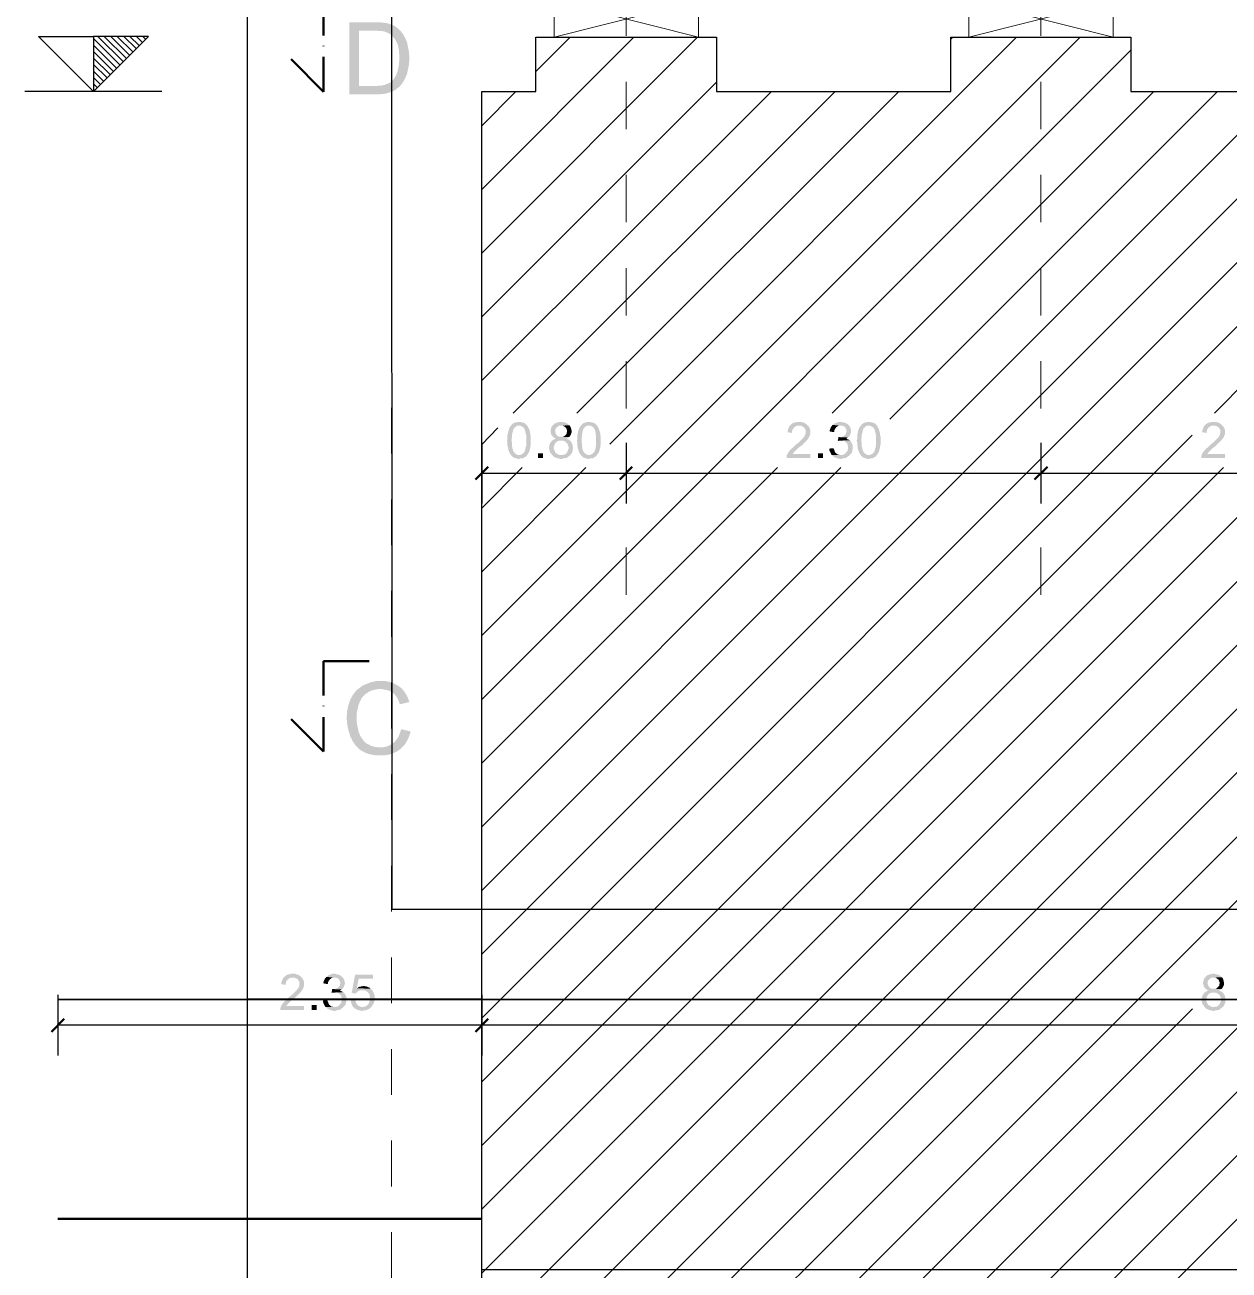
# Model space of a CAD drawing. Header units: millimetres. Extents: x -35.3 to 0.3, y 0.4 to 20.6.
# Drawn here: x -26.169 to -23.54, y 14.301 to 17.019 of the extents above; entities that cross this region are included whole.
import ezdxf

# ---------------------------------------------------------------- set-up
doc = ezdxf.new("R2010")
doc.units = ezdxf.units.MM
doc.linetypes.add('PDF_IMPORT', pattern=[1, 0.8, -0.2])
for name, color, linetype in [('Layer1', 3, 'Continuous'), ('PDF _Geometria', 7, 'Continuous'), ('PDF _Riempimenti solidi', 7, 'Continuous')]:
    doc.layers.add(name, color=color, linetype=linetype)

msp = doc.modelspace()

# ---------------------------------------------------------------- hatches: boundary and pattern name
at = {"layer": 'PDF _Riempimenti solidi', "transparency": 33554559}
for points in [[(-25.406, 17.0252), (-25.4602, 17.0252), (-25.4602, 16.8677), (-25.3943, 16.8677), (-25.3902, 16.8685), (-25.386, 16.8685), (-25.3818, 16.8693), (-25.3777, 16.8702), (-25.3743, 16.871), (-25.3702, 16.8727), (-25.366, 16.8743), (-25.3627, 16.876), (-25.3585, 16.8785), (-25.3568, 16.8802), (-25.3535, 16.8827), (-25.3502, 16.8852), (-25.4393, 16.886), (-25.4393, 17.0068), (-25.406, 17.0068), (-25.351, 17.0085), (-25.3543, 17.0118), (-25.3577, 17.0143), (-25.361, 17.0168), (-25.3735, 17.0218), (-25.3777, 17.0227), (-25.3785, 17.0235), (-25.3818, 17.0235), (-25.386, 17.0243), (-25.3902, 17.0243), (-25.3952, 17.0252), (-25.4002, 17.0252)], [(-25.351, 17.0085), (-25.406, 17.0068), (-25.3993, 17.0068), (-25.3943, 17.006), (-25.3893, 17.006), (-25.3852, 17.0052), (-25.3818, 17.0043), (-25.3793, 17.0035), (-25.3785, 17.0027), (-25.3743, 17.001), (-25.371, 16.9993), (-25.3652, 16.9935), (-25.3618, 16.9893), (-25.3593, 16.986), (-25.3593, 16.9852), (-25.3577, 16.9827), (-25.356, 16.9793), (-25.3543, 16.9752), (-25.3535, 16.9718), (-25.3527, 16.9668), (-25.3518, 16.9627), (-25.3518, 16.9577), (-25.351, 16.9527), (-25.351, 16.9427), (-25.3518, 16.9377), (-25.3518, 16.9335), (-25.3527, 16.9293), (-25.3535, 16.9252), (-25.3543, 16.921), (-25.3552, 16.9177), (-25.356, 16.916), (-25.3577, 16.911), (-25.3593, 16.9077), (-25.3618, 16.9035), (-25.3643, 16.9002), (-25.3668, 16.8977), (-25.3693, 16.8952), (-25.3727, 16.8927), (-25.3768, 16.891), (-25.381, 16.8893), (-25.3827, 16.8885), (-25.3868, 16.8877), (-25.391, 16.8868), (-25.3952, 16.8868), (-25.4002, 16.886), (-25.4393, 16.886), (-25.3502, 16.8852), (-25.3477, 16.8885), (-25.3443, 16.8927), (-25.3427, 16.8952), (-25.341, 16.8985), (-25.3385, 16.9027), (-25.3368, 16.9068), (-25.3352, 16.911), (-25.3335, 16.9152), (-25.3335, 16.9168), (-25.3327, 16.921), (-25.3318, 16.9243), (-25.331, 16.9285), (-25.3302, 16.9335), (-25.3302, 16.9377), (-25.3293, 16.9427), (-25.3293, 16.951), (-25.3302, 16.9552), (-25.3302, 16.9602), (-25.331, 16.9643), (-25.3318, 16.9685), (-25.3327, 16.9727), (-25.3335, 16.9768), (-25.3343, 16.981), (-25.336, 16.9852), (-25.3368, 16.9868), (-25.3385, 16.991), (-25.341, 16.9952), (-25.3427, 16.9985), (-25.346, 17.0027), (-25.3485, 17.006)], [(-25.0902, 16.1527), (-25.0927, 16.1527), (-25.0943, 16.1518), (-25.0968, 16.1518), (-25.0985, 16.151), (-25.101, 16.1502), (-25.1027, 16.1493), (-25.106, 16.146), (-25.1077, 16.1443), (-25.0868, 16.1443), (-25.0835, 16.1427), (-25.0818, 16.1418), (-25.0785, 16.1385), (-25.0785, 16.1377), (-25.0777, 16.1368), (-25.0768, 16.1352), (-25.0768, 16.1335), (-25.076, 16.1318), (-25.076, 16.1302), (-25.0752, 16.1285), (-25.0752, 16.126), (-25.0743, 16.1235), (-25.0743, 16.1002), (-25.0752, 16.0985), (-25.0752, 16.096), (-25.076, 16.0943), (-25.076, 16.0918), (-25.0768, 16.0902), (-25.0777, 16.0893), (-25.0777, 16.0877), (-25.0785, 16.0868), (-25.0793, 16.086), (-25.081, 16.0843), (-25.0827, 16.0827), (-25.0843, 16.0818), (-25.086, 16.081), (-25.0877, 16.0802), (-25.0902, 16.0802), (-25.1068, 16.0793), (-25.1052, 16.0777), (-25.1043, 16.0768), (-25.1027, 16.0752), (-25.1002, 16.0743), (-25.0968, 16.0727), (-25.0943, 16.0727), (-25.0927, 16.0718), (-25.0893, 16.0718), (-25.0877, 16.0727), (-25.0827, 16.0727), (-25.081, 16.0735), (-25.0793, 16.0743), (-25.0768, 16.076), (-25.076, 16.0768), (-25.0752, 16.0768), (-25.0735, 16.0785), (-25.0727, 16.0802), (-25.071, 16.0818), (-25.0702, 16.0835), (-25.0685, 16.086), (-25.0677, 16.0877), (-25.0668, 16.0902), (-25.0668, 16.0918), (-25.066, 16.0943), (-25.0652, 16.096), (-25.0652, 16.1002), (-25.0643, 16.1027), (-25.0643, 16.121), (-25.0652, 16.1235), (-25.0652, 16.1277), (-25.066, 16.1293), (-25.066, 16.131), (-25.0668, 16.1327), (-25.0677, 16.1352), (-25.0677, 16.1368), (-25.0693, 16.1393), (-25.0702, 16.141), (-25.071, 16.1427), (-25.0718, 16.1443), (-25.0752, 16.1477), (-25.0768, 16.1493), (-25.0785, 16.1502), (-25.0793, 16.1502), (-25.081, 16.151), (-25.0835, 16.1518), (-25.0852, 16.1518), (-25.0877, 16.1527)], [(-24.9985, 16.1527), (-25.001, 16.1527), (-25.0035, 16.1518), (-25.006, 16.1518), (-25.0077, 16.151), (-25.0093, 16.1502), (-25.0118, 16.1493), (-25.0135, 16.1477), (-25.0143, 16.1468), (-25.0152, 16.146), (-25.0168, 16.1443), (-25.0185, 16.1427), (-25.0193, 16.141), (-25.0202, 16.1385), (-25.0202, 16.1368), (-25.021, 16.1343), (-25.021, 16.1302), (-25.0202, 16.1285), (-25.0202, 16.126), (-25.0193, 16.1243), (-25.0177, 16.1227), (-25.0168, 16.121), (-25.0152, 16.1193), (-25.0135, 16.1185), (-25.011, 16.1168), (-25.0093, 16.116), (-25.0118, 16.1152), (-25.0135, 16.1143), (-25.016, 16.1135), (-25.0177, 16.1118), (-25.0185, 16.111), (-25.0202, 16.1093), (-25.0202, 16.1085), (-25.0218, 16.1068), (-25.0227, 16.1052), (-25.0235, 16.1027), (-25.0235, 16.101), (-25.0243, 16.0985), (-25.0243, 16.0943), (-25.0235, 16.0918), (-25.0235, 16.0902), (-25.0227, 16.0877), (-25.0218, 16.086), (-25.021, 16.0843), (-25.0193, 16.0827), (-25.0185, 16.081), (-25.0168, 16.0793), (-24.9977, 16.0802), (-25.0002, 16.0802), (-25.0027, 16.081), (-25.0043, 16.081), (-25.006, 16.0827), (-25.0093, 16.0843), (-25.011, 16.086), (-25.0118, 16.0885), (-25.0127, 16.0902), (-25.0135, 16.0918), (-25.0143, 16.0943), (-25.0143, 16.0977), (-25.0135, 16.1002), (-25.0127, 16.1018), (-25.0118, 16.1043), (-25.011, 16.106), (-25.0093, 16.1077), (-25.0085, 16.1085), (-25.0068, 16.1102), (-25.0043, 16.111), (-25.0027, 16.1118), (-24.9793, 16.1118), (-24.981, 16.1135), (-24.9827, 16.1143), (-24.9852, 16.1152), (-24.9868, 16.116), (-24.9843, 16.1168), (-24.9827, 16.1185), (-24.981, 16.1193), (-24.9977, 16.1202), (-25.0018, 16.1202), (-25.0043, 16.121), (-25.006, 16.1218), (-25.0077, 16.1235), (-25.0085, 16.1243), (-25.0093, 16.126), (-25.0102, 16.1285), (-25.011, 16.1302), (-25.011, 16.136), (-25.0102, 16.1377), (-25.0085, 16.1393), (-25.0077, 16.141), (-25.006, 16.1418), (-25.0043, 16.1435), (-25.0027, 16.1443), (-24.9985, 16.1443), (-24.9802, 16.1452), (-24.9818, 16.1468), (-24.9827, 16.1468), (-24.9835, 16.1485), (-24.986, 16.1493), (-24.9893, 16.151), (-24.991, 16.1518), (-24.9935, 16.1518), (-24.996, 16.1527)], [(-24.9377, 16.1527), (-24.9402, 16.1527), (-24.9418, 16.1518), (-24.9443, 16.1518), (-24.946, 16.151), (-24.9485, 16.1502), (-24.9502, 16.1493), (-24.9535, 16.146), (-24.9552, 16.1443), (-24.9343, 16.1443), (-24.931, 16.1427), (-24.9293, 16.1418), (-24.926, 16.1385), (-24.926, 16.1377), (-24.9252, 16.1368), (-24.9243, 16.1352), (-24.9243, 16.1335), (-24.9235, 16.1318), (-24.9235, 16.1302), (-24.9227, 16.1285), (-24.9227, 16.126), (-24.9218, 16.1235), (-24.9218, 16.1002), (-24.9227, 16.0985), (-24.9227, 16.096), (-24.9235, 16.0943), (-24.9235, 16.0918), (-24.9243, 16.0902), (-24.9252, 16.0893), (-24.9252, 16.0877), (-24.926, 16.0868), (-24.9268, 16.086), (-24.9285, 16.0843), (-24.9302, 16.0827), (-24.9318, 16.0818), (-24.9335, 16.081), (-24.9352, 16.0802), (-24.9377, 16.0802), (-24.9543, 16.0793), (-24.9527, 16.0777), (-24.9518, 16.0768), (-24.9502, 16.0752), (-24.9477, 16.0743), (-24.946, 16.0735), (-24.9443, 16.0727), (-24.9418, 16.0727), (-24.9402, 16.0718), (-24.9368, 16.0718), (-24.9352, 16.0727), (-24.9302, 16.0727), (-24.9285, 16.0735), (-24.9268, 16.0743), (-24.9243, 16.076), (-24.9235, 16.0768), (-24.9227, 16.0768), (-24.921, 16.0785), (-24.9202, 16.0802), (-24.9185, 16.0818), (-24.9177, 16.0835), (-24.916, 16.086), (-24.9152, 16.0877), (-24.9143, 16.0902), (-24.9143, 16.0918), (-24.9135, 16.0943), (-24.9127, 16.096), (-24.9127, 16.1002), (-24.9118, 16.1027), (-24.9118, 16.121), (-24.9127, 16.1235), (-24.9127, 16.1277), (-24.9135, 16.1293), (-24.9135, 16.131), (-24.9143, 16.1327), (-24.9152, 16.1352), (-24.9152, 16.1368), (-24.9168, 16.1393), (-24.9177, 16.141), (-24.9185, 16.1427), (-24.9193, 16.1443), (-24.921, 16.146), (-24.9227, 16.1477), (-24.9243, 16.1493), (-24.926, 16.1502), (-24.9268, 16.1502), (-24.9285, 16.151), (-24.931, 16.1518), (-24.9327, 16.1518), (-24.9352, 16.1527)], [(-24.4785, 16.1527), (-24.4835, 16.1527), (-24.4852, 16.1518), (-24.4877, 16.1518), (-24.4893, 16.151), (-24.4918, 16.1502), (-24.4935, 16.1493), (-24.4952, 16.1477), (-24.4968, 16.1468), (-24.4977, 16.1452), (-24.4993, 16.1443), (-24.501, 16.141), (-24.5018, 16.1385), (-24.5027, 16.1368), (-24.5035, 16.1343), (-24.5035, 16.1318), (-24.5043, 16.1302), (-24.4943, 16.1285), (-24.4943, 16.131), (-24.4935, 16.1335), (-24.4935, 16.1352), (-24.4927, 16.1368), (-24.491, 16.1385), (-24.4902, 16.1402), (-24.4885, 16.141), (-24.4868, 16.1427), (-24.4852, 16.1435), (-24.4835, 16.1443), (-24.4593, 16.1443), (-24.461, 16.146), (-24.4627, 16.1477), (-24.4643, 16.1485), (-24.466, 16.1502), (-24.4677, 16.151), (-24.4693, 16.151), (-24.4718, 16.1518), (-24.4735, 16.1527), (-24.476, 16.1527)], [(-24.3885, 16.1527), (-24.3927, 16.1527), (-24.3943, 16.1518), (-24.3968, 16.151), (-24.3985, 16.1502), (-24.401, 16.1493), (-24.4027, 16.1485), (-24.4043, 16.1468), (-24.406, 16.146), (-24.3885, 16.1443), (-24.3843, 16.1443), (-24.3827, 16.1435), (-24.3802, 16.1427), (-24.3785, 16.141), (-24.3777, 16.1402), (-24.3768, 16.1385), (-24.376, 16.1368), (-24.3752, 16.1343), (-24.3752, 16.131), (-24.376, 16.1293), (-24.376, 16.1268), (-24.3777, 16.1252), (-24.3785, 16.1235), (-24.3802, 16.1227), (-24.381, 16.1218), (-24.3827, 16.121), (-24.3852, 16.1202), (-24.3868, 16.1193), (-24.391, 16.1193), (-24.3727, 16.1185), (-24.371, 16.1193), (-24.3693, 16.121), (-24.3685, 16.1227), (-24.3677, 16.1235), (-24.3668, 16.126), (-24.366, 16.1277), (-24.3652, 16.1302), (-24.3652, 16.1343), (-24.366, 16.136), (-24.366, 16.1385), (-24.3668, 16.1402), (-24.3685, 16.1427), (-24.3693, 16.1443), (-24.371, 16.146), (-24.3727, 16.1477), (-24.3743, 16.1485), (-24.3768, 16.1502), (-24.3777, 16.1502), (-24.3802, 16.151), (-24.3818, 16.1518), (-24.3843, 16.1518), (-24.386, 16.1527)], [(-24.3268, 16.1527), (-24.3293, 16.1527), (-24.331, 16.1518), (-24.3335, 16.1518), (-24.3352, 16.151), (-24.3377, 16.1502), (-24.3393, 16.1493), (-24.341, 16.1477), (-24.3427, 16.146), (-24.3443, 16.1443), (-24.3235, 16.1443), (-24.3185, 16.1418), (-24.3168, 16.1402), (-24.3152, 16.1385), (-24.3152, 16.1377), (-24.3143, 16.1368), (-24.3135, 16.1352), (-24.3135, 16.1335), (-24.3127, 16.1318), (-24.3127, 16.1302), (-24.3118, 16.1285), (-24.3118, 16.126), (-24.311, 16.1235), (-24.311, 16.1002), (-24.3118, 16.0985), (-24.3118, 16.096), (-24.3127, 16.0943), (-24.3127, 16.0918), (-24.3135, 16.0902), (-24.3143, 16.0893), (-24.3143, 16.0877), (-24.3152, 16.0868), (-24.316, 16.086), (-24.3177, 16.0843), (-24.3193, 16.0827), (-24.3227, 16.081), (-24.3243, 16.0802), (-24.3268, 16.0802), (-24.3435, 16.0793), (-24.3418, 16.0777), (-24.341, 16.0768), (-24.3393, 16.0752), (-24.3368, 16.0743), (-24.3352, 16.0735), (-24.3335, 16.0727), (-24.331, 16.0727), (-24.3293, 16.0718), (-24.326, 16.0718), (-24.3243, 16.0727), (-24.3193, 16.0727), (-24.3177, 16.0735), (-24.316, 16.0743), (-24.3135, 16.076), (-24.3127, 16.0768), (-24.3118, 16.0768), (-24.3102, 16.0785), (-24.3093, 16.0802), (-24.3077, 16.0818), (-24.3068, 16.0835), (-24.3052, 16.086), (-24.3043, 16.0877), (-24.3035, 16.0902), (-24.3035, 16.0918), (-24.3027, 16.0943), (-24.3018, 16.096), (-24.3018, 16.1002), (-24.301, 16.1027), (-24.301, 16.121), (-24.3018, 16.1235), (-24.3018, 16.1277), (-24.3027, 16.1293), (-24.3027, 16.131), (-24.3035, 16.1327), (-24.3043, 16.1352), (-24.3043, 16.1368), (-24.306, 16.1393), (-24.3068, 16.141), (-24.3077, 16.1427), (-24.3085, 16.1443), (-24.3102, 16.146), (-24.3118, 16.1477), (-24.3135, 16.1493), (-24.3152, 16.1502), (-24.316, 16.1502), (-24.3177, 16.151), (-24.3202, 16.1518), (-24.3218, 16.1518), (-24.3243, 16.1527)], [(-23.5735, 16.1527), (-23.5785, 16.1527), (-23.5802, 16.1518), (-23.5827, 16.1518), (-23.5843, 16.151), (-23.5868, 16.1502), (-23.5885, 16.1493), (-23.5902, 16.1477), (-23.5918, 16.1468), (-23.5927, 16.1452), (-23.5943, 16.1443), (-23.596, 16.141), (-23.5968, 16.1385), (-23.5977, 16.1368), (-23.5985, 16.1343), (-23.5985, 16.1318), (-23.5993, 16.1302), (-23.5893, 16.1285), (-23.5893, 16.131), (-23.5885, 16.1335), (-23.5885, 16.1352), (-23.5877, 16.1368), (-23.586, 16.1385), (-23.5852, 16.1402), (-23.5835, 16.141), (-23.5818, 16.1427), (-23.5802, 16.1435), (-23.5785, 16.1443), (-23.5543, 16.1443), (-23.5577, 16.1477), (-23.5593, 16.1485), (-23.561, 16.1502), (-23.5627, 16.151), (-23.5643, 16.151), (-23.5668, 16.1518), (-23.5685, 16.1527), (-23.571, 16.1527)], [(-25.1077, 16.1443), (-25.1085, 16.1427), (-25.1102, 16.141), (-25.111, 16.1393), (-25.1118, 16.1368), (-25.1127, 16.1352), (-25.1127, 16.1343), (-25.1135, 16.1327), (-25.1135, 16.131), (-25.1143, 16.1285), (-25.1143, 16.1268), (-25.1152, 16.1243), (-25.1152, 16.1152), (-25.116, 16.1127), (-25.116, 16.111), (-25.1152, 16.1085), (-25.1152, 16.1002), (-25.1143, 16.0985), (-25.1143, 16.096), (-25.1135, 16.0935), (-25.1135, 16.0918), (-25.1127, 16.0902), (-25.1118, 16.0877), (-25.1102, 16.0843), (-25.1093, 16.0827), (-25.1085, 16.0818), (-25.1077, 16.0802), (-25.1068, 16.0793), (-25.0902, 16.0802), (-25.0927, 16.0802), (-25.0943, 16.081), (-25.096, 16.0818), (-25.0977, 16.0835), (-25.0993, 16.0843), (-25.101, 16.0868), (-25.1018, 16.0877), (-25.1027, 16.0893), (-25.1035, 16.091), (-25.1035, 16.0927), (-25.1043, 16.0943), (-25.1043, 16.096), (-25.1052, 16.0985), (-25.1052, 16.106), (-25.106, 16.1093), (-25.106, 16.1168), (-25.1052, 16.1202), (-25.1052, 16.1252), (-25.1043, 16.1268), (-25.1043, 16.1293), (-25.1035, 16.131), (-25.1035, 16.1335), (-25.1027, 16.1352), (-25.1018, 16.136), (-25.1018, 16.1377), (-25.101, 16.1393), (-25.0993, 16.1402), (-25.096, 16.1435), (-25.0943, 16.1443), (-25.0902, 16.1443)], [(-24.9802, 16.1452), (-24.9985, 16.1443), (-24.9943, 16.1443), (-24.991, 16.1427), (-24.9893, 16.141), (-24.9877, 16.1402), (-24.9868, 16.1385), (-24.986, 16.136), (-24.9852, 16.1343), (-24.9852, 16.131), (-24.986, 16.1285), (-24.986, 16.1268), (-24.9877, 16.1252), (-24.9885, 16.1235), (-24.9902, 16.1227), (-24.9918, 16.121), (-24.9935, 16.1202), (-24.9977, 16.1202), (-24.981, 16.1193), (-24.9793, 16.121), (-24.9785, 16.1227), (-24.9777, 16.1235), (-24.9768, 16.1252), (-24.976, 16.1277), (-24.9752, 16.1293), (-24.9752, 16.1335), (-24.976, 16.1352), (-24.976, 16.1377), (-24.9768, 16.1393), (-24.9777, 16.1418), (-24.9785, 16.1435)], [(-24.9552, 16.1443), (-24.956, 16.1427), (-24.9577, 16.141), (-24.9585, 16.1393), (-24.9593, 16.1368), (-24.9602, 16.1352), (-24.9602, 16.1343), (-24.961, 16.1327), (-24.961, 16.131), (-24.9618, 16.1285), (-24.9618, 16.1268), (-24.9627, 16.1243), (-24.9627, 16.1152), (-24.9635, 16.1127), (-24.9635, 16.111), (-24.9627, 16.1085), (-24.9627, 16.1002), (-24.9618, 16.0985), (-24.9618, 16.096), (-24.961, 16.0935), (-24.961, 16.0918), (-24.9602, 16.0902), (-24.9593, 16.0877), (-24.9577, 16.0843), (-24.9568, 16.0827), (-24.956, 16.0818), (-24.9552, 16.0802), (-24.9543, 16.0793), (-24.9377, 16.0802), (-24.9402, 16.0802), (-24.9418, 16.081), (-24.9435, 16.0818), (-24.9452, 16.0835), (-24.9468, 16.0843), (-24.9485, 16.0868), (-24.9493, 16.0877), (-24.9502, 16.0893), (-24.951, 16.091), (-24.951, 16.0927), (-24.9518, 16.0943), (-24.9518, 16.096), (-24.9527, 16.0985), (-24.9527, 16.106), (-24.9535, 16.1093), (-24.9535, 16.1168), (-24.9527, 16.1202), (-24.9527, 16.1252), (-24.9518, 16.1268), (-24.9518, 16.1293), (-24.951, 16.131), (-24.951, 16.1335), (-24.9502, 16.1352), (-24.9493, 16.136), (-24.9493, 16.1377), (-24.9485, 16.1393), (-24.9468, 16.1402), (-24.9452, 16.1418), (-24.9435, 16.1435), (-24.9418, 16.1443), (-24.9377, 16.1443)], [(-24.4593, 16.1443), (-24.4785, 16.1443), (-24.4752, 16.1443), (-24.4735, 16.1435), (-24.4718, 16.1427), (-24.4693, 16.1418), (-24.4685, 16.141), (-24.4677, 16.1402), (-24.4668, 16.1385), (-24.4652, 16.1368), (-24.4643, 16.1352), (-24.4643, 16.1277), (-24.4652, 16.1252), (-24.466, 16.1235), (-24.4668, 16.121), (-24.4685, 16.1193), (-24.4693, 16.1185), (-24.4702, 16.1168), (-24.4718, 16.116), (-24.4727, 16.1143), (-24.4743, 16.1127), (-24.4777, 16.1093), (-24.4793, 16.1077), (-24.4818, 16.106), (-24.4835, 16.1043), (-24.486, 16.1027), (-24.4877, 16.101), (-24.491, 16.0977), (-24.4927, 16.096), (-24.4943, 16.0952), (-24.496, 16.0935), (-24.4977, 16.0918), (-24.4985, 16.091), (-24.4993, 16.0893), (-24.501, 16.0877), (-24.5018, 16.086), (-24.5035, 16.0843), (-24.5043, 16.0818), (-24.5052, 16.0802), (-24.506, 16.0777), (-24.506, 16.0735), (-24.4543, 16.0735), (-24.4543, 16.0827), (-24.4927, 16.0827), (-24.491, 16.0843), (-24.4902, 16.086), (-24.4885, 16.0877), (-24.4877, 16.0885), (-24.4868, 16.0893), (-24.4852, 16.091), (-24.4835, 16.0927), (-24.4818, 16.0943), (-24.4802, 16.096), (-24.4777, 16.0977), (-24.4768, 16.0985), (-24.4743, 16.1002), (-24.471, 16.1035), (-24.4677, 16.1068), (-24.466, 16.1085), (-24.4643, 16.1093), (-24.4635, 16.111), (-24.4627, 16.1118), (-24.4618, 16.1127), (-24.4602, 16.1143), (-24.4593, 16.116), (-24.4577, 16.1177), (-24.4568, 16.1193), (-24.456, 16.121), (-24.456, 16.1218), (-24.4552, 16.1243), (-24.4543, 16.126), (-24.4543, 16.1352), (-24.4552, 16.1377), (-24.4568, 16.141), (-24.4577, 16.1427)], [(-24.406, 16.146), (-24.4068, 16.1443), (-24.4085, 16.1427), (-24.4093, 16.141), (-24.4102, 16.1385), (-24.411, 16.1368), (-24.4118, 16.1343), (-24.4118, 16.1318), (-24.4027, 16.1302), (-24.4018, 16.1318), (-24.4018, 16.1343), (-24.401, 16.136), (-24.4002, 16.1377), (-24.3985, 16.1393), (-24.3977, 16.141), (-24.396, 16.1418), (-24.3943, 16.1435), (-24.3927, 16.1443), (-24.3885, 16.1443)], [(-24.3443, 16.1443), (-24.3452, 16.1427), (-24.3468, 16.141), (-24.3477, 16.1393), (-24.3485, 16.1368), (-24.3493, 16.1352), (-24.3493, 16.1343), (-24.3502, 16.1327), (-24.3502, 16.131), (-24.351, 16.1285), (-24.351, 16.1268), (-24.3518, 16.1243), (-24.3518, 16.1152), (-24.3527, 16.1127), (-24.3527, 16.111), (-24.3518, 16.1085), (-24.3518, 16.1002), (-24.351, 16.0985), (-24.351, 16.096), (-24.3502, 16.0935), (-24.3502, 16.0918), (-24.3493, 16.0902), (-24.3485, 16.0877), (-24.3468, 16.0843), (-24.346, 16.0827), (-24.3452, 16.0818), (-24.3443, 16.0802), (-24.3435, 16.0793), (-24.3268, 16.0802), (-24.3293, 16.0802), (-24.331, 16.081), (-24.3327, 16.0818), (-24.3343, 16.0835), (-24.336, 16.0843), (-24.3377, 16.0868), (-24.3385, 16.0877), (-24.3393, 16.0893), (-24.3402, 16.091), (-24.3402, 16.0927), (-24.341, 16.0943), (-24.341, 16.096), (-24.3418, 16.0985), (-24.3418, 16.106), (-24.3427, 16.1093), (-24.3427, 16.1168), (-24.3418, 16.1202), (-24.3418, 16.1252), (-24.341, 16.1268), (-24.341, 16.1293), (-24.3402, 16.131), (-24.3402, 16.1335), (-24.3393, 16.1352), (-24.3385, 16.136), (-24.3385, 16.1377), (-24.3377, 16.1393), (-24.336, 16.1402), (-24.3343, 16.1418), (-24.3327, 16.1435), (-24.331, 16.1443), (-24.3268, 16.1443)], [(-23.5543, 16.1443), (-23.5735, 16.1443), (-23.5702, 16.1443), (-23.5668, 16.1427), (-23.5643, 16.1418), (-23.5635, 16.141), (-23.5627, 16.1402), (-23.5618, 16.1385), (-23.5602, 16.1368), (-23.5593, 16.1352), (-23.5593, 16.1277), (-23.5602, 16.1252), (-23.561, 16.1235), (-23.5618, 16.121), (-23.5635, 16.1193), (-23.5643, 16.1185), (-23.5652, 16.1168), (-23.5668, 16.116), (-23.5677, 16.1143), (-23.571, 16.111), (-23.5743, 16.1077), (-23.5768, 16.106), (-23.5785, 16.1043), (-23.581, 16.1027), (-23.5827, 16.101), (-23.5843, 16.0993), (-23.586, 16.0977), (-23.5877, 16.096), (-23.5893, 16.0952), (-23.591, 16.0935), (-23.5927, 16.0918), (-23.5935, 16.091), (-23.5943, 16.0893), (-23.596, 16.0877), (-23.5968, 16.086), (-23.5985, 16.0843), (-23.5993, 16.0818), (-23.6002, 16.0802), (-23.601, 16.0777), (-23.601, 16.0735), (-23.5493, 16.0735), (-23.5493, 16.0827), (-23.5877, 16.0827), (-23.586, 16.0843), (-23.5852, 16.086), (-23.5835, 16.0877), (-23.5827, 16.0885), (-23.5818, 16.0893), (-23.5785, 16.0927), (-23.5768, 16.0943), (-23.5752, 16.096), (-23.5727, 16.0977), (-23.5718, 16.0985), (-23.5693, 16.1002), (-23.5677, 16.1018), (-23.5643, 16.1052), (-23.561, 16.1085), (-23.5593, 16.1093), (-23.5585, 16.111), (-23.5577, 16.1118), (-23.5568, 16.1127), (-23.5552, 16.1143), (-23.5543, 16.116), (-23.5527, 16.1177), (-23.551, 16.121), (-23.551, 16.1218), (-23.5502, 16.1243), (-23.5493, 16.126), (-23.5493, 16.1352), (-23.5502, 16.1377), (-23.5527, 16.1427)], [(-24.9793, 16.1118), (-24.9985, 16.1118), (-24.9943, 16.1118), (-24.9918, 16.111), (-24.9902, 16.1102), (-24.9885, 16.1085), (-24.9868, 16.1077), (-24.9852, 16.106), (-24.9843, 16.1043), (-24.9835, 16.1027), (-24.9827, 16.1002), (-24.9818, 16.0985), (-24.9818, 16.0943), (-24.9827, 16.0918), (-24.9835, 16.0902), (-24.9843, 16.0877), (-24.9852, 16.086), (-24.9868, 16.0843), (-24.9877, 16.0835), (-24.9893, 16.0818), (-24.9918, 16.081), (-24.9935, 16.081), (-24.996, 16.0802), (-24.9977, 16.0802), (-25.0168, 16.0793), (-25.016, 16.0785), (-25.0143, 16.0768), (-25.0127, 16.076), (-25.011, 16.0752), (-25.0093, 16.0743), (-25.0068, 16.0735), (-25.0052, 16.0727), (-25.0027, 16.0727), (-25.0002, 16.0718), (-24.9968, 16.0718), (-24.9943, 16.0727), (-24.9918, 16.0727), (-24.9902, 16.0735), (-24.9877, 16.0735), (-24.986, 16.0743), (-24.9843, 16.0752), (-24.9827, 16.0768), (-24.981, 16.0777), (-24.9793, 16.0793), (-24.9777, 16.0802), (-24.9768, 16.0818), (-24.9752, 16.0835), (-24.9743, 16.086), (-24.9735, 16.0877), (-24.9727, 16.0893), (-24.9727, 16.0935), (-24.9718, 16.096), (-24.9727, 16.0985), (-24.9727, 16.101), (-24.9735, 16.1027), (-24.9735, 16.1052), (-24.9752, 16.1068), (-24.976, 16.1085), (-24.976, 16.1093), (-24.9777, 16.111)], [(-24.4035, 16.0952), (-24.4127, 16.0943), (-24.4127, 16.091), (-24.4118, 16.0885), (-24.411, 16.0868), (-24.4093, 16.0835), (-24.4085, 16.081), (-24.4068, 16.0802), (-24.3877, 16.0802), (-24.3902, 16.0802), (-24.3918, 16.081), (-24.3943, 16.081), (-24.396, 16.0827), (-24.3977, 16.0835), (-24.3977, 16.0843), (-24.3993, 16.0852), (-24.401, 16.0885), (-24.4018, 16.091), (-24.4027, 16.0927)], [(-24.3685, 16.1127), (-24.3868, 16.1118), (-24.3835, 16.1118), (-24.381, 16.111), (-24.3793, 16.1102), (-24.3777, 16.1093), (-24.376, 16.1077), (-24.3752, 16.1068), (-24.3735, 16.1052), (-24.3727, 16.1027), (-24.3727, 16.101), (-24.3718, 16.0985), (-24.3718, 16.0943), (-24.3727, 16.0918), (-24.3727, 16.0902), (-24.3735, 16.0885), (-24.3768, 16.0852), (-24.3777, 16.0835), (-24.3802, 16.0818), (-24.3818, 16.081), (-24.3835, 16.081), (-24.386, 16.0802), (-24.4068, 16.0802), (-24.4052, 16.0785), (-24.4043, 16.0777), (-24.4027, 16.076), (-24.401, 16.0752), (-24.3985, 16.0743), (-24.3952, 16.0727), (-24.3927, 16.0727), (-24.3902, 16.0718), (-24.386, 16.0718), (-24.3843, 16.0727), (-24.3818, 16.0727), (-24.3802, 16.0735), (-24.3777, 16.0735), (-24.3743, 16.0752), (-24.3727, 16.0768), (-24.371, 16.0777), (-24.3693, 16.0793), (-24.3685, 16.0793), (-24.3677, 16.081), (-24.366, 16.0827), (-24.3643, 16.0843), (-24.3635, 16.086), (-24.3627, 16.0885), (-24.3627, 16.0902), (-24.3618, 16.0927), (-24.3618, 16.1018), (-24.3627, 16.1043), (-24.3652, 16.1093), (-24.3668, 16.111)], [(-24.3927, 16.1193), (-24.3943, 16.111), (-24.3935, 16.111), (-24.391, 16.1118), (-24.3868, 16.1118), (-24.3685, 16.1127), (-24.3718, 16.1143), (-24.3743, 16.1152), (-24.376, 16.116), (-24.3743, 16.1168), (-24.3727, 16.1185), (-24.391, 16.1193)], [(-25.0377, 16.0735), (-25.0377, 16.0843), (-25.0485, 16.0843), (-25.0485, 16.0735)], [(-24.4268, 16.0735), (-24.4268, 16.0843), (-24.4377, 16.0843), (-24.4377, 16.0735)], [(-25.3918, 15.5868), (-25.401, 15.5868), (-25.4052, 15.586), (-25.4093, 15.5852), (-25.4135, 15.5843), (-25.4218, 15.581), (-25.426, 15.5793), (-25.4293, 15.5777), (-25.4302, 15.5777), (-25.4335, 15.5752), (-25.4402, 15.5702), (-25.4435, 15.5677), (-25.4468, 15.5643), (-25.4493, 15.561), (-25.4518, 15.5577), (-25.4543, 15.5535), (-25.4568, 15.5493), (-25.4585, 15.5452), (-25.4602, 15.5418), (-25.461, 15.5377), (-25.4627, 15.5335), (-25.4635, 15.5293), (-25.4643, 15.5252), (-25.4652, 15.521), (-25.4652, 15.516), (-25.466, 15.5118), (-25.466, 15.5027), (-25.4652, 15.4985), (-25.4652, 15.4935), (-25.4643, 15.4893), (-25.4635, 15.4852), (-25.4627, 15.481), (-25.4618, 15.4768), (-25.4602, 15.4727), (-25.4593, 15.4685), (-25.4577, 15.4643), (-25.4552, 15.4602), (-25.4535, 15.456), (-25.451, 15.4527), (-25.4485, 15.4485), (-25.446, 15.4452), (-25.4427, 15.4427), (-25.4402, 15.4393), (-25.3935, 15.4418), (-25.396, 15.4418), (-25.4002, 15.4427), (-25.4043, 15.4427), (-25.4085, 15.4443), (-25.4127, 15.4452), (-25.4168, 15.4477), (-25.4235, 15.451), (-25.426, 15.4535), (-25.4293, 15.4568), (-25.4343, 15.4635), (-25.4368, 15.4677), (-25.4385, 15.4718), (-25.4385, 15.4727), (-25.4402, 15.476), (-25.441, 15.4802), (-25.4418, 15.4843), (-25.4427, 15.4885), (-25.4435, 15.4927), (-25.4443, 15.4977), (-25.4443, 15.516), (-25.4435, 15.5202), (-25.4427, 15.5243), (-25.4418, 15.5285), (-25.441, 15.5327), (-25.4393, 15.5368), (-25.4385, 15.5402), (-25.436, 15.5443), (-25.4343, 15.5485), (-25.4318, 15.5518), (-25.4285, 15.5552), (-25.426, 15.5577), (-25.4227, 15.5602), (-25.421, 15.561), (-25.4177, 15.5635), (-25.4135, 15.5652), (-25.4102, 15.5668), (-25.406, 15.5677), (-25.401, 15.5685), (-25.3968, 15.5693), (-25.3452, 15.5693), (-25.3485, 15.5727), (-25.3518, 15.5752), (-25.3543, 15.5768), (-25.3577, 15.5785), (-25.3618, 15.581), (-25.3652, 15.5827), (-25.3693, 15.5835), (-25.3735, 15.5852), (-25.3777, 15.586), (-25.3818, 15.5868), (-25.3868, 15.5868)], [(-25.3452, 15.5693), (-25.3918, 15.5693), (-25.3902, 15.5693), (-25.3852, 15.5685), (-25.381, 15.5677), (-25.3768, 15.5668), (-25.3727, 15.5652), (-25.3693, 15.5635), (-25.366, 15.561), (-25.3627, 15.5593), (-25.3602, 15.556), (-25.3577, 15.5527), (-25.3552, 15.5493), (-25.3535, 15.5452), (-25.3518, 15.541), (-25.3502, 15.536), (-25.3293, 15.541), (-25.3302, 15.5435), (-25.3318, 15.5477), (-25.3352, 15.556), (-25.3377, 15.5593), (-25.3402, 15.5635), (-25.3427, 15.5668)], [(-25.3477, 15.4818), (-25.3485, 15.4768), (-25.3502, 15.4727), (-25.3518, 15.4685), (-25.3535, 15.4643), (-25.356, 15.461), (-25.3585, 15.4577), (-25.361, 15.4543), (-25.3643, 15.4518), (-25.3652, 15.451), (-25.3685, 15.4485), (-25.3727, 15.4468), (-25.376, 15.4452), (-25.3802, 15.4435), (-25.3843, 15.4427), (-25.3893, 15.4418), (-25.3935, 15.4418), (-25.4402, 15.4393), (-25.4368, 15.4368), (-25.4335, 15.4343), (-25.4268, 15.431), (-25.4227, 15.4293), (-25.4193, 15.4277), (-25.4152, 15.4268), (-25.411, 15.426), (-25.406, 15.4252), (-25.4018, 15.4243), (-25.386, 15.4243), (-25.381, 15.4252), (-25.3768, 15.4252), (-25.3727, 15.4268), (-25.3685, 15.4277), (-25.3643, 15.4293), (-25.361, 15.431), (-25.3568, 15.4327), (-25.3535, 15.4352), (-25.3502, 15.4377), (-25.3477, 15.4393), (-25.3452, 15.4427), (-25.3418, 15.4452), (-25.3393, 15.4485), (-25.3368, 15.4518), (-25.3352, 15.4552), (-25.3327, 15.4593), (-25.331, 15.4635), (-25.3293, 15.4677), (-25.3277, 15.4718), (-25.3268, 15.4768)], [(-25.5643, 14.9393), (-25.5835, 14.9393), (-25.5802, 14.9393), (-25.5768, 14.9377), (-25.5743, 14.9368), (-25.5735, 14.936), (-25.5727, 14.9352), (-25.5718, 14.9335), (-25.5702, 14.9318), (-25.5693, 14.9302), (-25.5693, 14.9227), (-25.5702, 14.9202), (-25.571, 14.9185), (-25.5718, 14.916), (-25.5735, 14.9143), (-25.5743, 14.9135), (-25.5752, 14.9118), (-25.5768, 14.911), (-25.5777, 14.9093), (-25.5793, 14.9077), (-25.581, 14.906), (-25.5827, 14.9043), (-25.5843, 14.9027), (-25.5868, 14.901), (-25.5885, 14.8993), (-25.591, 14.8977), (-25.5927, 14.896), (-25.596, 14.8927), (-25.5977, 14.891), (-25.5993, 14.8902), (-25.6027, 14.8868), (-25.6035, 14.886), (-25.6043, 14.8843), (-25.606, 14.8827), (-25.6068, 14.881), (-25.6085, 14.8793), (-25.6093, 14.8768), (-25.6102, 14.8752), (-25.611, 14.8727), (-25.611, 14.8685), (-25.5593, 14.8685), (-25.5593, 14.8777), (-25.5977, 14.8777), (-25.596, 14.8793), (-25.5952, 14.881), (-25.5935, 14.8827), (-25.5927, 14.8835), (-25.5918, 14.8843), (-25.5868, 14.8893), (-25.5852, 14.891), (-25.5827, 14.8927), (-25.5818, 14.8935), (-25.5793, 14.8952), (-25.5777, 14.8968), (-25.576, 14.8985), (-25.5743, 14.9002), (-25.5727, 14.9018), (-25.571, 14.9035), (-25.5693, 14.9043), (-25.5685, 14.906), (-25.5677, 14.9068), (-25.5668, 14.9077), (-25.5652, 14.9093), (-25.5643, 14.911), (-25.5627, 14.9127), (-25.5618, 14.9143), (-25.561, 14.916), (-25.561, 14.9168), (-25.5602, 14.9193), (-25.5593, 14.921), (-25.5593, 14.9302), (-25.5602, 14.9327), (-25.561, 14.9343), (-25.5618, 14.936), (-25.5627, 14.9377)], [(-25.5835, 14.9477), (-25.5885, 14.9477), (-25.5902, 14.9468), (-25.5927, 14.9468), (-25.5943, 14.946), (-25.5968, 14.9452), (-25.5985, 14.9443), (-25.6002, 14.9427), (-25.6018, 14.9418), (-25.6027, 14.9402), (-25.6043, 14.9393), (-25.6052, 14.9377), (-25.606, 14.936), (-25.6068, 14.9335), (-25.6077, 14.9318), (-25.6085, 14.9293), (-25.6085, 14.9268), (-25.6093, 14.9252), (-25.5993, 14.9235), (-25.5993, 14.926), (-25.5985, 14.9285), (-25.5985, 14.9302), (-25.5977, 14.9318), (-25.596, 14.9335), (-25.5952, 14.9352), (-25.5935, 14.936), (-25.5918, 14.9377), (-25.5902, 14.9385), (-25.5885, 14.9393), (-25.5643, 14.9393), (-25.5677, 14.9427), (-25.5693, 14.9435), (-25.571, 14.9452), (-25.5727, 14.946), (-25.5743, 14.946), (-25.5768, 14.9468), (-25.5785, 14.9477), (-25.581, 14.9477)], [(-25.511, 14.941), (-25.5118, 14.9393), (-25.5135, 14.9377), (-25.5143, 14.936), (-25.5152, 14.9335), (-25.516, 14.9318), (-25.5168, 14.9293), (-25.5168, 14.9268), (-25.5077, 14.9252), (-25.5068, 14.9268), (-25.5068, 14.9293), (-25.506, 14.931), (-25.5052, 14.9327), (-25.5035, 14.9343), (-25.5027, 14.936), (-25.501, 14.9368), (-25.4993, 14.9385), (-25.4977, 14.9393), (-25.4935, 14.9393)], [(-25.4935, 14.9477), (-25.4977, 14.9477), (-25.4993, 14.9468), (-25.5018, 14.946), (-25.5035, 14.9452), (-25.506, 14.9443), (-25.5077, 14.9435), (-25.5093, 14.9418), (-25.511, 14.941), (-25.4935, 14.9393), (-25.4893, 14.9393), (-25.4877, 14.9385), (-25.4852, 14.9377), (-25.4835, 14.936), (-25.4827, 14.9352), (-25.481, 14.9318), (-25.4802, 14.9293), (-25.4802, 14.926), (-25.481, 14.9243), (-25.481, 14.9218), (-25.4827, 14.9202), (-25.4835, 14.9185), (-25.4852, 14.9177), (-25.486, 14.9168), (-25.4877, 14.916), (-25.4902, 14.9152), (-25.4918, 14.9143), (-25.496, 14.9143), (-25.4777, 14.9135), (-25.476, 14.9143), (-25.4743, 14.916), (-25.4735, 14.9177), (-25.4727, 14.9185), (-25.4718, 14.921), (-25.471, 14.9227), (-25.4702, 14.9252), (-25.4702, 14.9293), (-25.471, 14.931), (-25.471, 14.9335), (-25.4718, 14.9352), (-25.4735, 14.9377), (-25.4743, 14.9393), (-25.4777, 14.9427), (-25.4793, 14.9435), (-25.4818, 14.9452), (-25.4827, 14.9452), (-25.4852, 14.946), (-25.4868, 14.9468), (-25.4893, 14.9468), (-25.491, 14.9477)], [(-25.4085, 14.946), (-25.4477, 14.946), (-25.4552, 14.906), (-25.4468, 14.9043), (-25.4452, 14.906), (-25.4443, 14.9077), (-25.4427, 14.9085), (-25.4402, 14.9102), (-25.4368, 14.9118), (-25.4318, 14.9118), (-25.4118, 14.9135), (-25.4135, 14.9152), (-25.4443, 14.916), (-25.4402, 14.9368), (-25.4085, 14.9368)], [(-23.5743, 14.9477), (-23.5768, 14.9477), (-23.5793, 14.9468), (-23.5818, 14.9468), (-23.5835, 14.946), (-23.5852, 14.9452), (-23.5877, 14.9443), (-23.5893, 14.9427), (-23.5902, 14.9418), (-23.591, 14.941), (-23.5927, 14.9393), (-23.5943, 14.9377), (-23.5952, 14.936), (-23.596, 14.9335), (-23.596, 14.9318), (-23.5968, 14.9293), (-23.5968, 14.9252), (-23.596, 14.9235), (-23.596, 14.921), (-23.5952, 14.9193), (-23.5935, 14.9177), (-23.5927, 14.916), (-23.591, 14.9143), (-23.5893, 14.9135), (-23.5868, 14.9118), (-23.5852, 14.911), (-23.5877, 14.9102), (-23.5893, 14.9093), (-23.5918, 14.9085), (-23.5935, 14.9068), (-23.5943, 14.906), (-23.596, 14.9043), (-23.596, 14.9035), (-23.5977, 14.9018), (-23.5985, 14.9002), (-23.5993, 14.8977), (-23.5993, 14.896), (-23.6002, 14.8935), (-23.6002, 14.8893), (-23.5993, 14.8868), (-23.5993, 14.8852), (-23.5985, 14.8827), (-23.5968, 14.8793), (-23.5952, 14.8777), (-23.5943, 14.876), (-23.5927, 14.8743), (-23.5735, 14.8752), (-23.576, 14.8752), (-23.5785, 14.876), (-23.5802, 14.876), (-23.5818, 14.8777), (-23.5835, 14.8785), (-23.5852, 14.8793), (-23.5868, 14.881), (-23.5877, 14.8835), (-23.5885, 14.8852), (-23.5893, 14.8868), (-23.5902, 14.8893), (-23.5902, 14.8927), (-23.5893, 14.8952), (-23.5885, 14.8968), (-23.5877, 14.8993), (-23.5868, 14.901), (-23.5852, 14.9027), (-23.5843, 14.9035), (-23.5827, 14.9052), (-23.5802, 14.906), (-23.5785, 14.9068), (-23.5552, 14.9068), (-23.5568, 14.9085), (-23.5585, 14.9093), (-23.561, 14.9102), (-23.5627, 14.911), (-23.5602, 14.9118), (-23.5585, 14.9135), (-23.5568, 14.9143), (-23.5735, 14.9152), (-23.5777, 14.9152), (-23.5802, 14.916), (-23.5818, 14.9168), (-23.5835, 14.9185), (-23.5843, 14.9193), (-23.5852, 14.921), (-23.586, 14.9235), (-23.5868, 14.9252), (-23.5868, 14.931), (-23.586, 14.9327), (-23.5843, 14.9343), (-23.5835, 14.936), (-23.5818, 14.9368), (-23.5802, 14.9385), (-23.5785, 14.9393), (-23.5743, 14.9393), (-23.556, 14.9402), (-23.5577, 14.9418), (-23.5585, 14.9418), (-23.5593, 14.9435), (-23.5618, 14.9443), (-23.5635, 14.9452), (-23.5652, 14.946), (-23.5668, 14.9468), (-23.5693, 14.9468), (-23.5718, 14.9477)], [(-23.556, 14.9402), (-23.5743, 14.9393), (-23.5702, 14.9393), (-23.5668, 14.9377), (-23.5652, 14.936), (-23.5635, 14.9352), (-23.5627, 14.9335), (-23.5618, 14.931), (-23.561, 14.9293), (-23.561, 14.926), (-23.5618, 14.9235), (-23.5618, 14.9218), (-23.5635, 14.9202), (-23.5643, 14.9185), (-23.566, 14.9177), (-23.5677, 14.916), (-23.5693, 14.9152), (-23.5735, 14.9152), (-23.5568, 14.9143), (-23.5552, 14.916), (-23.5543, 14.9177), (-23.5535, 14.9185), (-23.5527, 14.9202), (-23.5518, 14.9227), (-23.551, 14.9243), (-23.551, 14.9285), (-23.5518, 14.9302), (-23.5518, 14.9327), (-23.5527, 14.9343), (-23.5535, 14.9368), (-23.5543, 14.9385)], [(-25.4735, 14.9077), (-25.4918, 14.9068), (-25.4885, 14.9068), (-25.486, 14.906), (-25.4843, 14.9052), (-25.4827, 14.9043), (-25.481, 14.9027), (-25.4802, 14.9018), (-25.4785, 14.9002), (-25.4777, 14.8977), (-25.4777, 14.896), (-25.4768, 14.8935), (-25.4768, 14.8893), (-25.4777, 14.8868), (-25.4777, 14.8852), (-25.4785, 14.8835), (-25.4802, 14.8818), (-25.4818, 14.8802), (-25.4827, 14.8785), (-25.4852, 14.8768), (-25.4868, 14.876), (-25.4885, 14.876), (-25.491, 14.8752), (-25.5118, 14.8752), (-25.5102, 14.8735), (-25.5093, 14.8727), (-25.5077, 14.871), (-25.506, 14.8702), (-25.5035, 14.8693), (-25.5018, 14.8685), (-25.5002, 14.8677), (-25.4977, 14.8677), (-25.4952, 14.8668), (-25.491, 14.8668), (-25.4893, 14.8677), (-25.4868, 14.8677), (-25.4852, 14.8685), (-25.4827, 14.8685), (-25.481, 14.8693), (-25.4793, 14.8702), (-25.4777, 14.8718), (-25.476, 14.8727), (-25.4743, 14.8743), (-25.4735, 14.8743), (-25.4727, 14.876), (-25.471, 14.8777), (-25.4693, 14.8793), (-25.4685, 14.881), (-25.4677, 14.8835), (-25.4677, 14.8852), (-25.4668, 14.8877), (-25.4668, 14.8968), (-25.4677, 14.8993), (-25.4702, 14.9043), (-25.4718, 14.906)], [(-25.4977, 14.9143), (-25.4993, 14.906), (-25.4985, 14.906), (-25.496, 14.9068), (-25.4918, 14.9068), (-25.4735, 14.9077), (-25.4768, 14.9093), (-25.4793, 14.9102), (-25.481, 14.911), (-25.4793, 14.9118), (-25.4777, 14.9135), (-25.496, 14.9143)], [(-25.4293, 14.921), (-25.4302, 14.921), (-25.4327, 14.9202), (-25.4343, 14.9202), (-25.4368, 14.9193), (-25.4385, 14.9193), (-25.4402, 14.9185), (-25.4427, 14.9168), (-25.4443, 14.916), (-25.4135, 14.9152), (-25.4152, 14.916), (-25.4168, 14.9177), (-25.4193, 14.9185), (-25.421, 14.9193), (-25.4227, 14.9202), (-25.4252, 14.9202), (-25.4277, 14.921)], [(-25.4118, 14.9135), (-25.4318, 14.9118), (-25.4268, 14.9118), (-25.4252, 14.911), (-25.4235, 14.9102), (-25.4218, 14.9085), (-25.4202, 14.9077), (-25.4193, 14.9068), (-25.4177, 14.9052), (-25.4168, 14.9027), (-25.416, 14.901), (-25.416, 14.8993), (-25.4152, 14.8968), (-25.4152, 14.8918), (-25.416, 14.8893), (-25.416, 14.8877), (-25.4168, 14.8852), (-25.4177, 14.8835), (-25.4185, 14.8818), (-25.4218, 14.8785), (-25.4235, 14.8777), (-25.426, 14.876), (-25.4277, 14.876), (-25.4302, 14.8752), (-25.4318, 14.8752), (-25.4127, 14.8752), (-25.411, 14.8768), (-25.4102, 14.8785), (-25.4085, 14.881), (-25.4068, 14.8843), (-25.406, 14.8868), (-25.406, 14.8885), (-25.4052, 14.891), (-25.4052, 14.901), (-25.406, 14.9027), (-25.4068, 14.9052), (-25.4077, 14.9068), (-25.4085, 14.9085), (-25.4093, 14.9102), (-25.411, 14.9118)], [(-23.5552, 14.9068), (-23.5743, 14.9068), (-23.5702, 14.9068), (-23.5677, 14.906), (-23.566, 14.9052), (-23.5643, 14.9035), (-23.5627, 14.9027), (-23.561, 14.901), (-23.5593, 14.8977), (-23.5585, 14.8952), (-23.5577, 14.8935), (-23.5577, 14.8893), (-23.5585, 14.8868), (-23.5593, 14.8852), (-23.5602, 14.8827), (-23.561, 14.881), (-23.5627, 14.8793), (-23.5635, 14.8785), (-23.5652, 14.8768), (-23.5677, 14.876), (-23.5693, 14.876), (-23.5718, 14.8752), (-23.5735, 14.8752), (-23.5927, 14.8743), (-23.5918, 14.8735), (-23.5902, 14.8718), (-23.5885, 14.871), (-23.5868, 14.8702), (-23.5852, 14.8693), (-23.5827, 14.8685), (-23.581, 14.8677), (-23.5785, 14.8677), (-23.576, 14.8668), (-23.5727, 14.8668), (-23.5702, 14.8677), (-23.5677, 14.8677), (-23.566, 14.8685), (-23.5635, 14.8685), (-23.5618, 14.8693), (-23.5602, 14.8702), (-23.5585, 14.8718), (-23.5568, 14.8727), (-23.5552, 14.8743), (-23.5535, 14.8752), (-23.5527, 14.8768), (-23.551, 14.8785), (-23.5502, 14.881), (-23.5493, 14.8827), (-23.5485, 14.8843), (-23.5485, 14.8885), (-23.5477, 14.891), (-23.5485, 14.8935), (-23.5485, 14.896), (-23.5493, 14.8977), (-23.5493, 14.9002), (-23.551, 14.9018), (-23.5518, 14.9035), (-23.5518, 14.9043), (-23.5535, 14.906)], [(-25.5318, 14.8685), (-25.5318, 14.8793), (-25.5427, 14.8793), (-25.5427, 14.8685)], [(-25.5085, 14.8902), (-25.5177, 14.8893), (-25.5177, 14.886), (-25.5168, 14.8835), (-25.516, 14.8818), (-25.5152, 14.8802), (-25.5143, 14.8785), (-25.5135, 14.876), (-25.5118, 14.8752), (-25.4927, 14.8752), (-25.4952, 14.8752), (-25.4968, 14.876), (-25.4993, 14.876), (-25.501, 14.8777), (-25.5027, 14.8785), (-25.5027, 14.8793), (-25.5043, 14.8802), (-25.5052, 14.8818), (-25.506, 14.8835), (-25.5068, 14.886), (-25.5077, 14.8877)], [(-25.4468, 14.8902), (-25.4577, 14.8893), (-25.4568, 14.8877), (-25.4568, 14.886), (-25.456, 14.8835), (-25.4552, 14.8818), (-25.4543, 14.8793), (-25.4535, 14.8777), (-25.4527, 14.876), (-25.451, 14.8743), (-25.4493, 14.8735), (-25.4485, 14.8718), (-25.4452, 14.8702), (-25.4427, 14.8693), (-25.441, 14.8685), (-25.4385, 14.8677), (-25.4368, 14.8677), (-25.4343, 14.8668), (-25.4318, 14.8668), (-25.4293, 14.8677), (-25.4252, 14.8677), (-25.4227, 14.8685), (-25.416, 14.8718), (-25.4143, 14.8735), (-25.4127, 14.8752), (-25.4343, 14.8752), (-25.436, 14.876), (-25.4385, 14.8768), (-25.4418, 14.8785), (-25.4427, 14.8802), (-25.4443, 14.8818), (-25.446, 14.8852), (-25.4468, 14.8877)]]:
    msp.add_hatch(color=256, dxfattribs=at).paths.add_polyline_path(points)

# ---------------------------------------------------------------- linework, layer by layer
at = {"layer": 'Layer1', "elevation": 0.3012}
msp.add_lwpolyline([(-25.6835, 17.4314), (-25.3685, 17.4315), (-25.3677, 15.0889), (-21.6277, 15.0889), (-21.6277, 17.4314), (-21.3127, 17.4314), (-21.3127, 14.8923), (-21.8243, 14.8923), (-21.8243, 14.3014), (-25.171, 14.3014), (-25.171, 14.8923), (-25.6827, 14.8921), (-25.6827, 17.4314)], dxfattribs=at)
at = {"layer": 'Layer1', "extrusion": (0, -1, 6.12323e-17), "elevation": -14.8914}
msp.add_lwpolyline([(-26.0968, -1.0771), (-26.0968, -1.7854), (-20.8993, -1.7854), (-20.8993, -1.0771), (-20.8993, -1.0771), (-20.8993, -1.0771), (-25.171, -1.0771), (-25.171, -1.0771), (-26.0968, -1.0771)], dxfattribs=at)
at = {"layer": 'Layer1'}
msp.add_polyline3d([(-25.171, 14.8914, 1.7854), (-25.171, 14.8914, -1.0771), (-21.8252, 14.8914, -1.0771), (-21.8252, 14.8914, 1.7854), (-25.171, 14.8914, 1.7854)], dxfattribs=at)
at = {"layer": 'PDF _Geometria', "lineweight": 25}
for points in [[(-25.4468, 17.6585), (-25.6835, 17.6585), (-25.6835, 14.0118)], [(-26.0185, 16.8743), (-26.1385, 16.9943), (-26.0185, 16.9943)], [(-25.9543, 16.9393), (-26.0093, 16.9943)], [(-25.9468, 16.946), (-25.9952, 16.9943)], [(-25.9402, 16.9535), (-25.981, 16.9943)], [(-25.9327, 16.9602), (-25.9668, 16.9943)], [(-25.926, 16.9677), (-25.9527, 16.9943)], [(-25.9193, 16.9743), (-25.9393, 16.9943)], [(-25.9118, 16.981), (-25.9252, 16.9943)], [(-25.9052, 16.9885), (-25.911, 16.9943)], [(-25.961, 16.9318), (-26.0185, 16.9893)], [(-25.9685, 16.9252), (-26.0185, 16.9752)], [(-25.9752, 16.9177), (-26.0185, 16.961)], [(-25.9827, 16.911), (-26.0185, 16.9468)], [(-25.9893, 16.9035), (-26.0185, 16.9327)], [(-25.9968, 16.8968), (-26.0185, 16.9185)], [(-26.0035, 16.8893), (-26.0185, 16.9043)], [(-26.011, 16.8827), (-26.0185, 16.891)], [(-25.8693, 16.8743), (-26.1685, 16.8743)], [(-25.171, 16.1068), (-25.171, 15.9743)], [(-24.856, 16.1068), (-24.856, 15.9743)], [(-23.951, 16.1068), (-23.951, 15.9743)], [(-21.8252, 16.0402), (-21.891, 16.0402), (-22.1402, 16.0402), (-22.206, 16.0402), (-23.0452, 16.0402), (-23.1118, 16.0402), (-23.951, 16.0402), (-24.0168, 16.0402), (-24.856, 16.0402), (-24.9227, 16.0402), (-25.171, 16.0402)], [(-26.0968, 14.9018), (-26.0968, 14.7693)], [(-25.171, 14.9018), (-25.171, 14.7693)], [(-20.8993, 14.8352), (-20.966, 14.8352), (-21.8252, 14.8352), (-21.891, 14.8352), (-25.171, 14.8352), (-25.2377, 14.8352), (-26.0968, 14.8352)]]:
    msp.add_lwpolyline(points, dxfattribs=at)
at = {"layer": 'PDF _Geometria', "linetype": 'PDF_IMPORT', "lineweight": 9, "ltscale": 0.118333}
msp.add_lwpolyline([(-25.3685, 17.5835), (-25.3685, 14.0118)], dxfattribs=at)
at = {"layer": 'PDF _Geometria', "linetype": 'PDF_IMPORT', "lineweight": 9, "ltscale": 0.129167}
for points in [[(-24.856, 15.7752), (-24.856, 17.1852)], [(-23.951, 15.7752), (-23.951, 17.1852)]]:
    msp.add_lwpolyline(points, dxfattribs=at)
at = {"layer": 'PDF _Geometria', "lineweight": 50}
for points in [[(-25.5168, 17.0718), (-25.5168, 16.996)], [(-25.5168, 16.9727), (-25.5168, 16.9735)], [(-25.1577, 16.0543), (-25.1852, 16.0268)], [(-24.8427, 16.0543), (-24.8702, 16.0268)], [(-23.9368, 16.0543), (-23.9652, 16.0268)], [(-25.5168, 15.6302), (-25.5168, 15.5552)], [(-25.5168, 15.5318), (-25.5168, 15.5327)], [(-26.0827, 14.8493), (-26.1102, 14.821)], [(-25.1577, 14.8493), (-25.1852, 14.821)], [(-26.0968, 14.4127), (-25.171, 14.4127)]]:
    msp.add_lwpolyline(points, dxfattribs=at)
at = {"layer": 'PDF _Geometria', "lineweight": 9}
for points in [[(-25.0135, 17.0718), (-24.6985, 16.9927), (-24.6985, 17.0718), (-25.0135, 17.0718), (-25.0135, 16.9927), (-24.6985, 17.0718)], [(-24.1085, 17.0718), (-23.7935, 17.0718), (-23.7935, 16.9927), (-24.1085, 17.0718), (-24.1085, 16.9927), (-23.7935, 17.0718)], [(-25.7443, 13.3035), (-23.4985, 15.5502), (-22.0552, 16.9927)], [(-25.171, 16.6602), (-24.8393, 16.9927)], [(-25.171, 16.521), (-24.7002, 16.9927)], [(-25.171, 15.686), (-23.8652, 16.9927)], [(-23.0293, 16.9927), (-23.4985, 16.5243), (-25.171, 14.851)], [(-22.8902, 16.9927), (-23.4985, 16.3852), (-25.171, 14.7118)], [(-22.1943, 16.9927), (-23.4985, 15.6893), (-25.171, 14.016)], [(-25.0535, 16.9177), (-24.9785, 16.9927)], [(-24.8918, 16.1043), (-24.0043, 16.9927)], [(-24.1477, 16.9885), (-24.1435, 16.9927)], [(-25.6052, 13.3035), (-23.4985, 15.411), (-21.9427, 16.966)], [(-25.171, 15.5468), (-23.7543, 16.9643)], [(-25.171, 16.3818), (-24.6593, 16.8943)], [(-23.5718, 16.1718), (-23.4985, 16.246), (-22.8485, 16.8952)], [(-25.171, 16.7993), (-25.0968, 16.8743)], [(-25.171, 16.2427), (-24.5393, 16.8743)], [(-25.171, 15.1293), (-23.4985, 16.8027), (-23.426, 16.8743)], [(-25.171, 14.9902), (-23.4985, 16.6635), (-23.2868, 16.8743)], [(-25.171, 14.1552), (-23.4985, 15.8285), (-22.4518, 16.8743)], [(-25.1027, 16.1718), (-24.4002, 16.8743)], [(-24.9635, 16.1718), (-24.261, 16.8743)], [(-24.4068, 16.1718), (-23.7043, 16.8743)], [(-24.281, 16.1585), (-23.5652, 16.8743)], [(-25.171, 16.1035), (-25.136, 16.1393)], [(-25.171, 14.5727), (-23.621, 16.1235)], [(-24.9093, 13.3035), (-23.4985, 14.7143), (-22.1043, 16.1085)], [(-25.466, 13.3035), (-23.4985, 15.271), (-22.7152, 16.0543)], [(-25.3268, 13.3035), (-23.4985, 15.1318), (-22.5777, 16.0527)], [(-25.171, 15.9643), (-25.0835, 16.0527)], [(-25.171, 15.8252), (-24.9443, 16.0527)], [(-25.171, 15.4077), (-24.526, 16.0527)], [(-25.171, 15.2685), (-24.3877, 16.0527)], [(-25.171, 14.4335), (-23.5527, 16.0527)], [(-25.171, 14.2943), (-23.4985, 15.9677), (-23.4135, 16.0527)], [(-24.7702, 13.3035), (-23.4985, 14.5752), (-22.021, 16.0527)], [(-24.631, 13.3035), (-23.4985, 14.436), (-21.8818, 16.0527)], [(-25.1877, 13.3035), (-23.6202, 14.871)], [(-25.0485, 13.3035), (-23.5052, 14.8468)]]:
    msp.add_lwpolyline(points, dxfattribs=at)
at = {"layer": 'PDF _Geometria', "lineweight": 25}
for points in [[(-24.1477, 16.8743), (-24.1477, 16.9927), (-23.7543, 16.9927), (-23.7543, 16.8743), (-23.2418, 16.8743), (-23.2418, 16.9927), (-22.8485, 16.9927), (-22.8485, 16.8743), (-22.3368, 16.8743), (-22.3368, 16.9927), (-21.9427, 16.9927), (-21.9427, 16.8743), (-21.8252, 16.8743), (-21.8252, 14.0118), (-20.8993, 14.0118), (-20.8993, 13.3035), (-26.0968, 13.3035), (-26.0968, 14.0118), (-25.171, 14.0118), (-25.171, 16.8743), (-25.0535, 16.8743), (-25.0535, 16.9927), (-24.6593, 16.9927), (-24.6593, 16.8743)], [(-26.0185, 16.9943), (-26.0185, 16.8743), (-25.8985, 16.9943)]]:
    msp.add_lwpolyline(points, close=True, dxfattribs=at)
at = {"layer": 'PDF _Geometria', "linetype": 'PDF_IMPORT', "lineweight": 50, "ltscale": 0.075833}
msp.add_lwpolyline([(-25.5168, 16.9493), (-25.5168, 16.8735), (-25.6568, 17.0143)], dxfattribs=at)
at = {"layer": 'PDF _Geometria', "linetype": 'PDF_IMPORT', "lineweight": 50, "ltscale": 0.073333}
msp.add_lwpolyline([(-25.5168, 15.6302), (-25.3235, 15.6302)], dxfattribs=at)
at = {"layer": 'PDF _Geometria', "linetype": 'PDF_IMPORT', "lineweight": 50, "ltscale": 0.076016}
msp.add_lwpolyline([(-25.5168, 15.5077), (-25.5168, 15.4327), (-25.6577, 15.5735)], dxfattribs=at)

doc.saveas('drawing.dxf')
